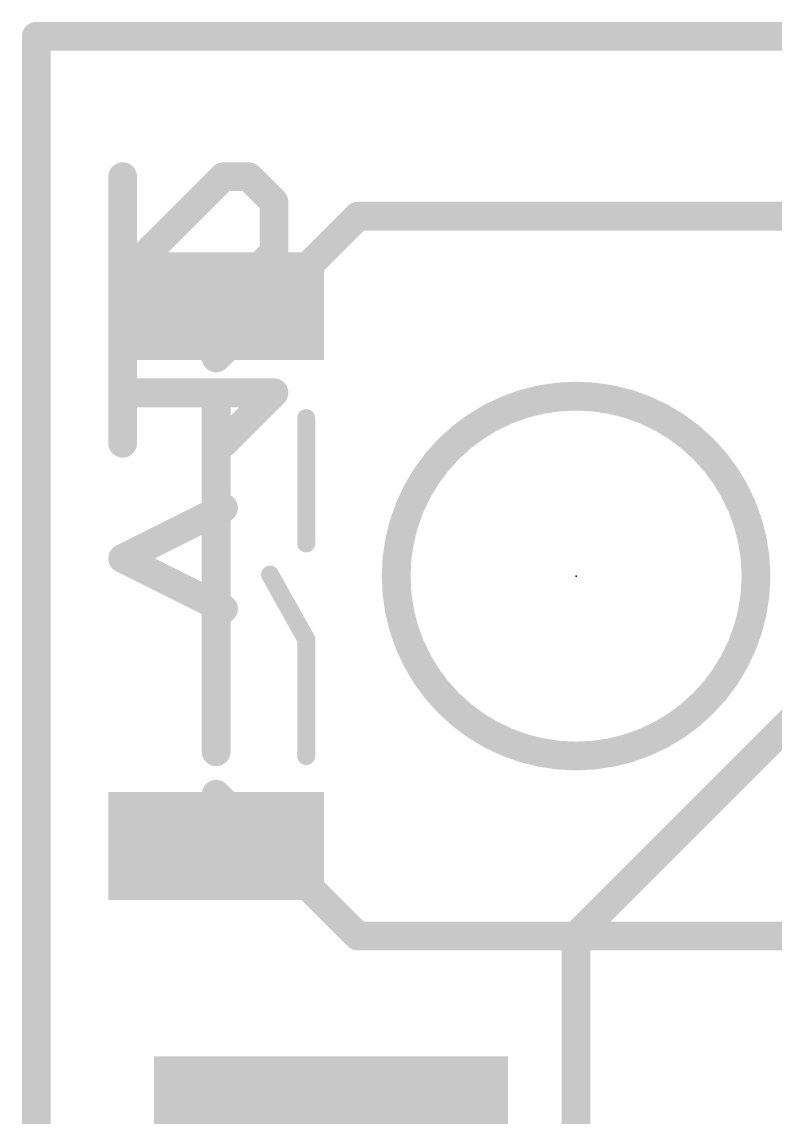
# Model space of a CAD drawing. Extents: x -0.9 to 39.5, y -0.1 to 25.5.
# Drawn here: x -0.1 to 5.21, y 17.77 to 25.5 of the extents above; entities that cross this region are included whole.
import ezdxf

# ---------------------------------------------------------------- set-up
doc = ezdxf.new("R2010")
doc.units = 0
for name, color, linetype in [('1', 12, 'CONTINUOUS'), ('16', 132, 'CONTINUOUS'), ('20', 53, 'CONTINUOUS'), ('21', 41, 'CONTINUOUS'), ('23', 53, 'CONTINUOUS'), ('51', 53, 'CONTINUOUS')]:
    doc.layers.add(name, color=color, linetype=linetype)

# ---------------------------------------------------------------- blocks, each defined once
blk = doc.blocks.new('RECT')
blk.add_solid([(-0.5, -0.5), (0.5, -0.5), (-0.5, 0.5), (0.5, 0.5)])

msp = doc.modelspace()

# ---------------------------------------------------------------- linework, layer by layer
at = {"layer": '1', "const_width": 0.2032}
for points in [[(39.37, 25.4), (0, 25.4)], [(0, 25.4), (0, 0)]]:
    msp.add_lwpolyline(points, dxfattribs=at)
at = {"layer": '1', "const_width": 0.1016}
for points in [[(0, 25.4508, 1), (0, 25.3492)], [(0.0508, 25.4, 1), (-0.0508, 25.4)]]:
    msp.add_lwpolyline(points, format="xyb", dxfattribs=at)
at = {"layer": '16', "const_width": 0.2032}
for points in [[(0, 0), (0, 25.4)], [(0, 25.4), (39.37, 25.4)], [(0.6096, 24.409), (0.6096, 23.6972)], [(0.6096, 23.6972), (1.3214, 24.409)], [(1.3214, 24.409), (1.4994, 24.409)], [(1.4994, 24.409), (1.6773, 24.2311)], [(1.6773, 24.2311), (1.6773, 23.8751)], [(8.89, 24.13), (3.81, 19.05)], [(1.6773, 23.8751), (1.4994, 23.6972)], [(0.6096, 22.5278), (0.6096, 23.2396)], [(1.6773, 22.8837), (0.6096, 22.8837)], [(1.3214, 22.5278), (1.6773, 22.8837)], [(0.6096, 21.7143), (1.3214, 22.0702)], [(1.3214, 21.3584), (0.6096, 21.7143)], [(3.81, 19.05), (3.81, 5.08)]]:
    msp.add_lwpolyline(points, dxfattribs=at)
at = {"layer": '16', "const_width": 0.1016}
for points in [[(0.0508, 25.4, 1), (-0.0508, 25.4)], [(0, 25.4508, 1), (0, 25.3492)], [(0.6604, 24.409, 1), (0.5588, 24.409)], [(1.3214, 24.4598, 1), (1.3214, 24.3582)], [(1.3573, 24.3731, 1), (1.2855, 24.4449)], [(1.5353, 24.4449, 1), (1.4634, 24.3731)], [(1.4994, 24.3582, 1), (1.4994, 24.4598)], [(1.7281, 24.2311, 1), (1.6265, 24.2311)], [(1.6414, 24.1951, 1), (1.7132, 24.267)], [(1.7132, 23.8392, 1), (1.6414, 23.9111)], [(1.6265, 23.8751, 1), (1.7281, 23.8751)], [(0.5737, 23.7331, 1), (0.6455, 23.6613)], [(0.5588, 23.6972, 1), (0.6604, 23.6972)], [(1.4634, 23.7331, 1), (1.5353, 23.6613)], [(0.6604, 23.2396, 1), (0.5588, 23.2396)], [(0.6096, 22.9345, 1), (0.6096, 22.8329)], [(1.7132, 22.8478, 1), (1.6414, 22.9196)], [(1.6773, 22.8329, 1), (1.6773, 22.9345)], [(0.5588, 22.5278, 1), (0.6604, 22.5278)], [(1.2855, 22.5637, 1), (1.3573, 22.4919)], [(1.3441, 22.0248, 1), (1.2987, 22.1156)], [(0.6323, 21.7597, 1), (0.5869, 21.6689)], [(0.5869, 21.7597, 1), (0.6323, 21.6689)], [(1.2987, 21.313, 1), (1.3441, 21.4038)], [(3.8608, 19.05, 1), (3.7592, 19.05)], [(3.7741, 19.0859, 1), (3.8459, 19.0141)]]:
    msp.add_lwpolyline(points, format="xyb", dxfattribs=at)
at = {"layer": '20', "const_width": 0.2032}
for points in [[(39.37, 25.4), (0, 25.4)], [(0, 25.4), (0, 0)]]:
    msp.add_lwpolyline(points, dxfattribs=at)
at = {"layer": '20', "const_width": 0.1016}
for points in [[(0, 25.4508, 1), (0, 25.3492)], [(0.0508, 25.4, 1), (-0.0508, 25.4)]]:
    msp.add_lwpolyline(points, format="xyb", dxfattribs=at)
at = {"layer": '21', "const_width": 0.2032}
for points in [[(2.27, 24.13), (5.35, 24.13)], [(1.27, 20.35), (1.27, 22.83)], [(5.35, 19.05), (2.27, 19.05)]]:
    msp.add_lwpolyline(points, dxfattribs=at)
at = {"layer": '21'}
for points, const_width in [([(2.27, 24.1808, 1), (2.27, 24.0792)], 0.1016), ([(3.81, 20.32, 1), (3.81, 22.86, 1), (3.81, 20.32)], 0.2032), ([(1.3208, 22.83, 1), (1.2192, 22.83)], 0.1016), ([(1.2192, 20.35, 1), (1.3208, 20.35)], 0.1016), ([(2.27, 19.1008, 1), (2.27, 18.9992)], 0.1016)]:
    msp.add_lwpolyline(points, format="xyb", dxfattribs=dict(at, const_width=const_width))
at = {"layer": '23'}
msp.add_point((3.81, 21.59), dxfattribs=at)
at = {"layer": '51'}
for points, const_width in [([(1.27, 23.13), (2.27, 24.13)], 0.2032), ([(1.905, 21.82), (1.905, 22.705)], 0.127), ([(1.905, 21.145), (1.65, 21.6)], 0.127), ([(1.905, 20.32), (1.905, 21.145)], 0.127), ([(2.27, 19.05), (1.27, 20.05)], 0.2032)]:
    msp.add_lwpolyline(points, dxfattribs=dict(at, const_width=const_width))
for points, const_width in [([(2.3059, 24.0941, 1), (2.2341, 24.1659)], 0.1016), ([(1.2341, 23.1659, 1), (1.3059, 23.0941)], 0.1016), ([(1.9367, 22.705, 1), (1.8733, 22.705)], 0.0635), ([(1.8733, 21.82, 1), (1.9367, 21.82)], 0.0635), ([(1.6777, 21.6155, 1), (1.6223, 21.5845)], 0.0635), ([(1.9367, 21.145, 1), (1.8733, 21.145)], 0.0635), ([(1.8773, 21.1295, 1), (1.9327, 21.1605)], 0.0635), ([(1.8733, 20.32, 1), (1.9367, 20.32)], 0.0635), ([(1.3059, 20.0859, 1), (1.2341, 20.0141)], 0.1016), ([(2.2341, 19.0141, 1), (2.3059, 19.0859)], 0.1016)]:
    msp.add_lwpolyline(points, format="xyb", dxfattribs=dict(at, const_width=const_width))

# ---------------------------------------------------------------- block references
at = {"layer": '1', "xscale": 0.762, "yscale": 1.524, "rotation": 270}
for p in [(1.27, 23.495), (1.27, 19.685)]:
    msp.add_blockref('RECT', p, dxfattribs=at)
at = {"layer": '1', "xscale": 2.5, "yscale": 2}
msp.add_blockref('RECT', (2.08, 17.2), dxfattribs=at)

doc.saveas('drawing.dxf')
